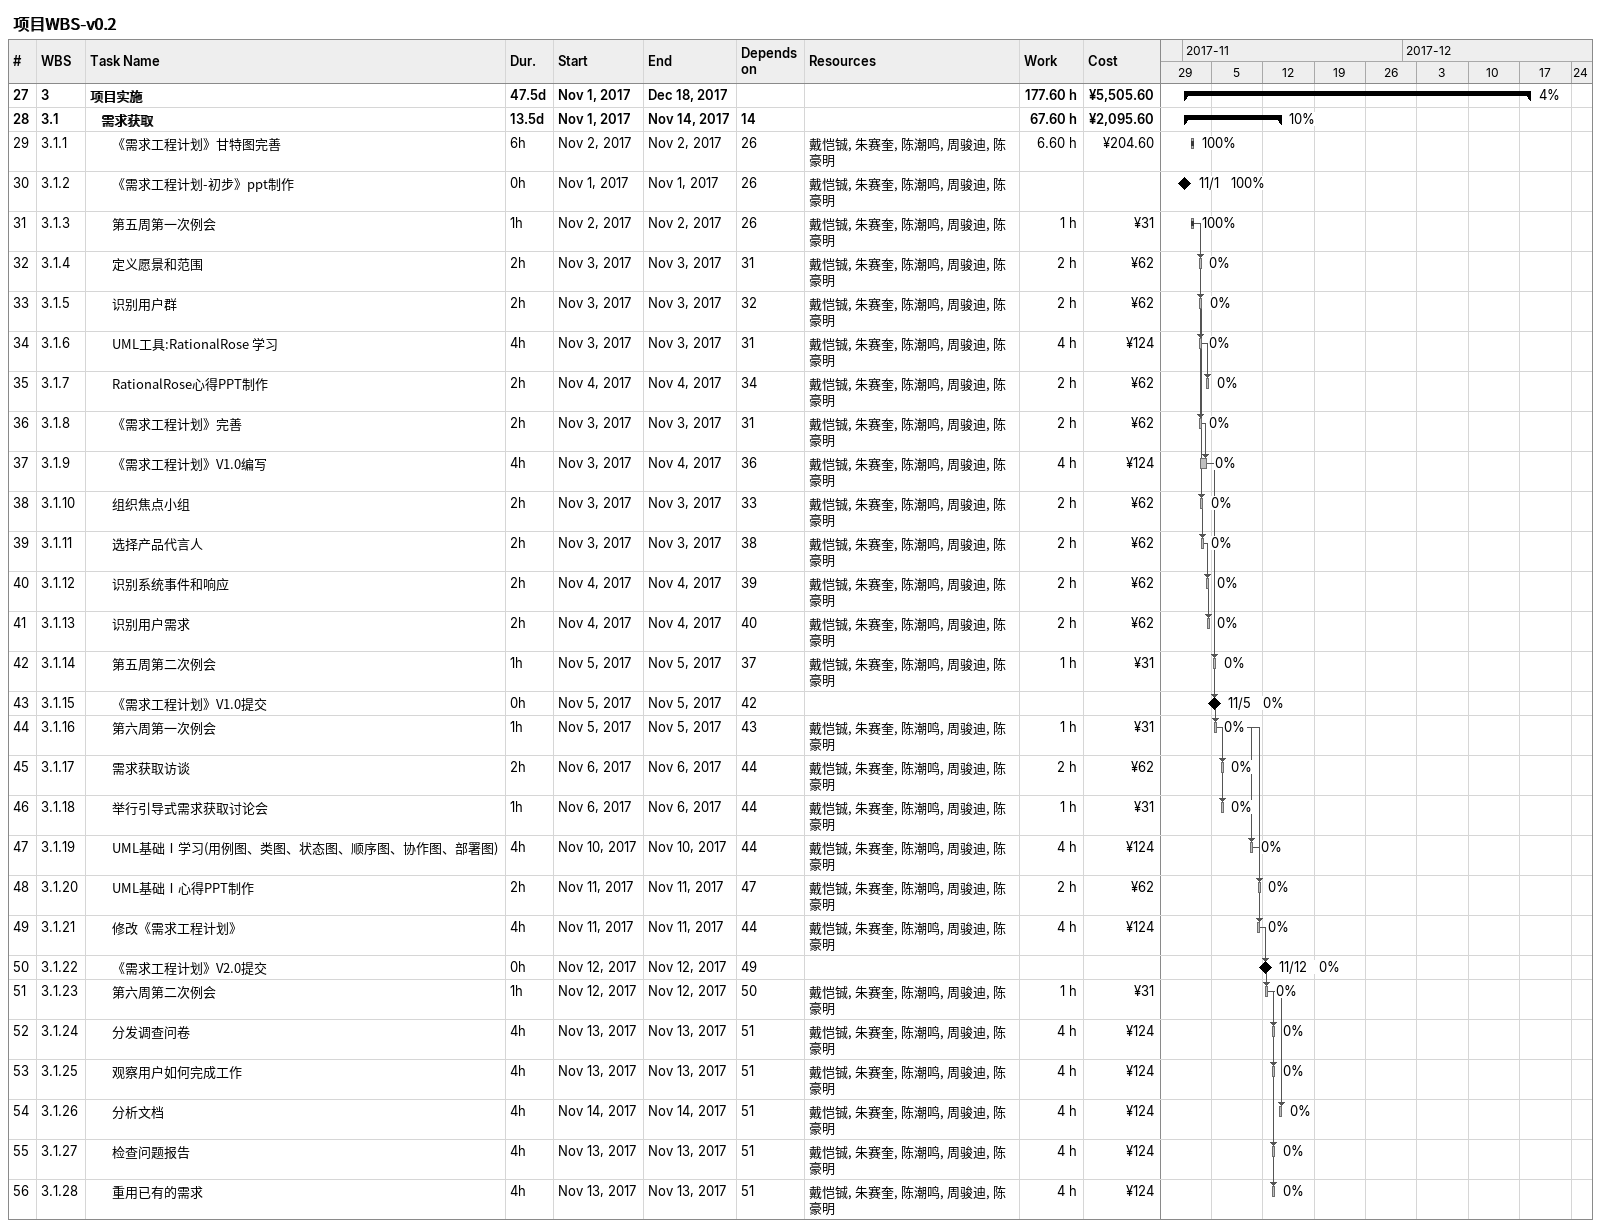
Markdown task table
项目WBS-v0.2

| ID | WBS | Task | Duration | Start | Finish | Predecessors | Resources | % complete | Work (h) | Cost (¥) |
|---|---|---|---|---|---|---|---|---|---|---|
| 27 | 3 | **项目实施** | 47.5d | 2017-11-01 | 2017-12-18 |  |  | 4 | 177.60 | 5505.60 |
| 28 | 3.1 | **需求获取** | 13.5d | 2017-11-01 | 2017-11-14 | 14 |  | 10 | 67.60 | 2095.60 |
| 29 | 3.1.1 | 《需求工程计划》甘特图完善 | 6h | 2017-11-02 | 2017-11-02 | 26 | 戴恺铖, 朱赛奎, 陈潮鸣, 周骏迪, 陈豪明 | 100 | 6.60 | 204.60 |
| 30 | 3.1.2 | 《需求工程计划-初步》ppt制作 | 0h | 2017-11-01 | 2017-11-01 | 26 | 戴恺铖, 朱赛奎, 陈潮鸣, 周骏迪, 陈豪明 | 100 |  |  |
| 31 | 3.1.3 | 第五周第一次例会 | 1h | 2017-11-02 | 2017-11-02 | 26 | 戴恺铖, 朱赛奎, 陈潮鸣, 周骏迪, 陈豪明 | 100 | 1 | 31 |
| 32 | 3.1.4 | 定义愿景和范围 | 2h | 2017-11-03 | 2017-11-03 | 31 | 戴恺铖, 朱赛奎, 陈潮鸣, 周骏迪, 陈豪明 | 0 | 2 | 62 |
| 33 | 3.1.5 | 识别用户群 | 2h | 2017-11-03 | 2017-11-03 | 32 | 戴恺铖, 朱赛奎, 陈潮鸣, 周骏迪, 陈豪明 | 0 | 2 | 62 |
| 34 | 3.1.6 | UML工具:RationalRose 学习 | 4h | 2017-11-03 | 2017-11-03 | 31 | 戴恺铖, 朱赛奎, 陈潮鸣, 周骏迪, 陈豪明 | 0 | 4 | 124 |
| 35 | 3.1.7 | RationalRose心得PPT制作 | 2h | 2017-11-04 | 2017-11-04 | 34 | 戴恺铖, 朱赛奎, 陈潮鸣, 周骏迪, 陈豪明 | 0 | 2 | 62 |
| 36 | 3.1.8 | 《需求工程计划》完善 | 2h | 2017-11-03 | 2017-11-03 | 31 | 戴恺铖, 朱赛奎, 陈潮鸣, 周骏迪, 陈豪明 | 0 | 2 | 62 |
| 37 | 3.1.9 | 《需求工程计划》V1.0编写 | 4h | 2017-11-03 | 2017-11-04 | 36 | 戴恺铖, 朱赛奎, 陈潮鸣, 周骏迪, 陈豪明 | 0 | 4 | 124 |
| 38 | 3.1.10 | 组织焦点小组 | 2h | 2017-11-03 | 2017-11-03 | 33 | 戴恺铖, 朱赛奎, 陈潮鸣, 周骏迪, 陈豪明 | 0 | 2 | 62 |
| 39 | 3.1.11 | 选择产品代言人 | 2h | 2017-11-03 | 2017-11-03 | 38 | 戴恺铖, 朱赛奎, 陈潮鸣, 周骏迪, 陈豪明 | 0 | 2 | 62 |
| 40 | 3.1.12 | 识别系统事件和响应 | 2h | 2017-11-04 | 2017-11-04 | 39 | 戴恺铖, 朱赛奎, 陈潮鸣, 周骏迪, 陈豪明 | 0 | 2 | 62 |
| 41 | 3.1.13 | 识别用户需求 | 2h | 2017-11-04 | 2017-11-04 | 40 | 戴恺铖, 朱赛奎, 陈潮鸣, 周骏迪, 陈豪明 | 0 | 2 | 62 |
| 42 | 3.1.14 | 第五周第二次例会 | 1h | 2017-11-05 | 2017-11-05 | 37 | 戴恺铖, 朱赛奎, 陈潮鸣, 周骏迪, 陈豪明 | 0 | 1 | 31 |
| 43 | 3.1.15 | 《需求工程计划》V1.0提交 | 0h | 2017-11-05 | 2017-11-05 | 42 |  | 0 |  |  |
| 44 | 3.1.16 | 第六周第一次例会 | 1h | 2017-11-05 | 2017-11-05 | 43 | 戴恺铖, 朱赛奎, 陈潮鸣, 周骏迪, 陈豪明 | 0 | 1 | 31 |
| 45 | 3.1.17 | 需求获取访谈 | 2h | 2017-11-06 | 2017-11-06 | 44 | 戴恺铖, 朱赛奎, 陈潮鸣, 周骏迪, 陈豪明 | 0 | 2 | 62 |
| 46 | 3.1.18 | 举行引导式需求获取讨论会 | 1h | 2017-11-06 | 2017-11-06 | 44 | 戴恺铖, 朱赛奎, 陈潮鸣, 周骏迪, 陈豪明 | 0 | 1 | 31 |
| 47 | 3.1.19 | UML基础Ⅰ学习(用例图、类图、状态图、顺序图、协作图、部署图) | 4h | 2017-11-10 | 2017-11-10 | 44 | 戴恺铖, 朱赛奎, 陈潮鸣, 周骏迪, 陈豪明 | 0 | 4 | 124 |
| 48 | 3.1.20 | UML基础Ⅰ心得PPT制作 | 2h | 2017-11-11 | 2017-11-11 | 47 | 戴恺铖, 朱赛奎, 陈潮鸣, 周骏迪, 陈豪明 | 0 | 2 | 62 |
| 49 | 3.1.21 | 修改《需求工程计划》 | 4h | 2017-11-11 | 2017-11-11 | 44 | 戴恺铖, 朱赛奎, 陈潮鸣, 周骏迪, 陈豪明 | 0 | 4 | 124 |
| 50 | 3.1.22 | 《需求工程计划》V2.0提交 | 0h | 2017-11-12 | 2017-11-12 | 49 |  | 0 |  |  |
| 51 | 3.1.23 | 第六周第二次例会 | 1h | 2017-11-12 | 2017-11-12 | 50 | 戴恺铖, 朱赛奎, 陈潮鸣, 周骏迪, 陈豪明 | 0 | 1 | 31 |
| 52 | 3.1.24 | 分发调查问卷 | 4h | 2017-11-13 | 2017-11-13 | 51 | 戴恺铖, 朱赛奎, 陈潮鸣, 周骏迪, 陈豪明 | 0 | 4 | 124 |
| 53 | 3.1.25 | 观察用户如何完成工作 | 4h | 2017-11-13 | 2017-11-13 | 51 | 戴恺铖, 朱赛奎, 陈潮鸣, 周骏迪, 陈豪明 | 0 | 4 | 124 |
| 54 | 3.1.26 | 分析文档 | 4h | 2017-11-14 | 2017-11-14 | 51 | 戴恺铖, 朱赛奎, 陈潮鸣, 周骏迪, 陈豪明 | 0 | 4 | 124 |
| 55 | 3.1.27 | 检查问题报告 | 4h | 2017-11-13 | 2017-11-13 | 51 | 戴恺铖, 朱赛奎, 陈潮鸣, 周骏迪, 陈豪明 | 0 | 4 | 124 |
| 56 | 3.1.28 | 重用已有的需求 | 4h | 2017-11-13 | 2017-11-13 | 51 | 戴恺铖, 朱赛奎, 陈潮鸣, 周骏迪, 陈豪明 | 0 | 4 | 124 |
